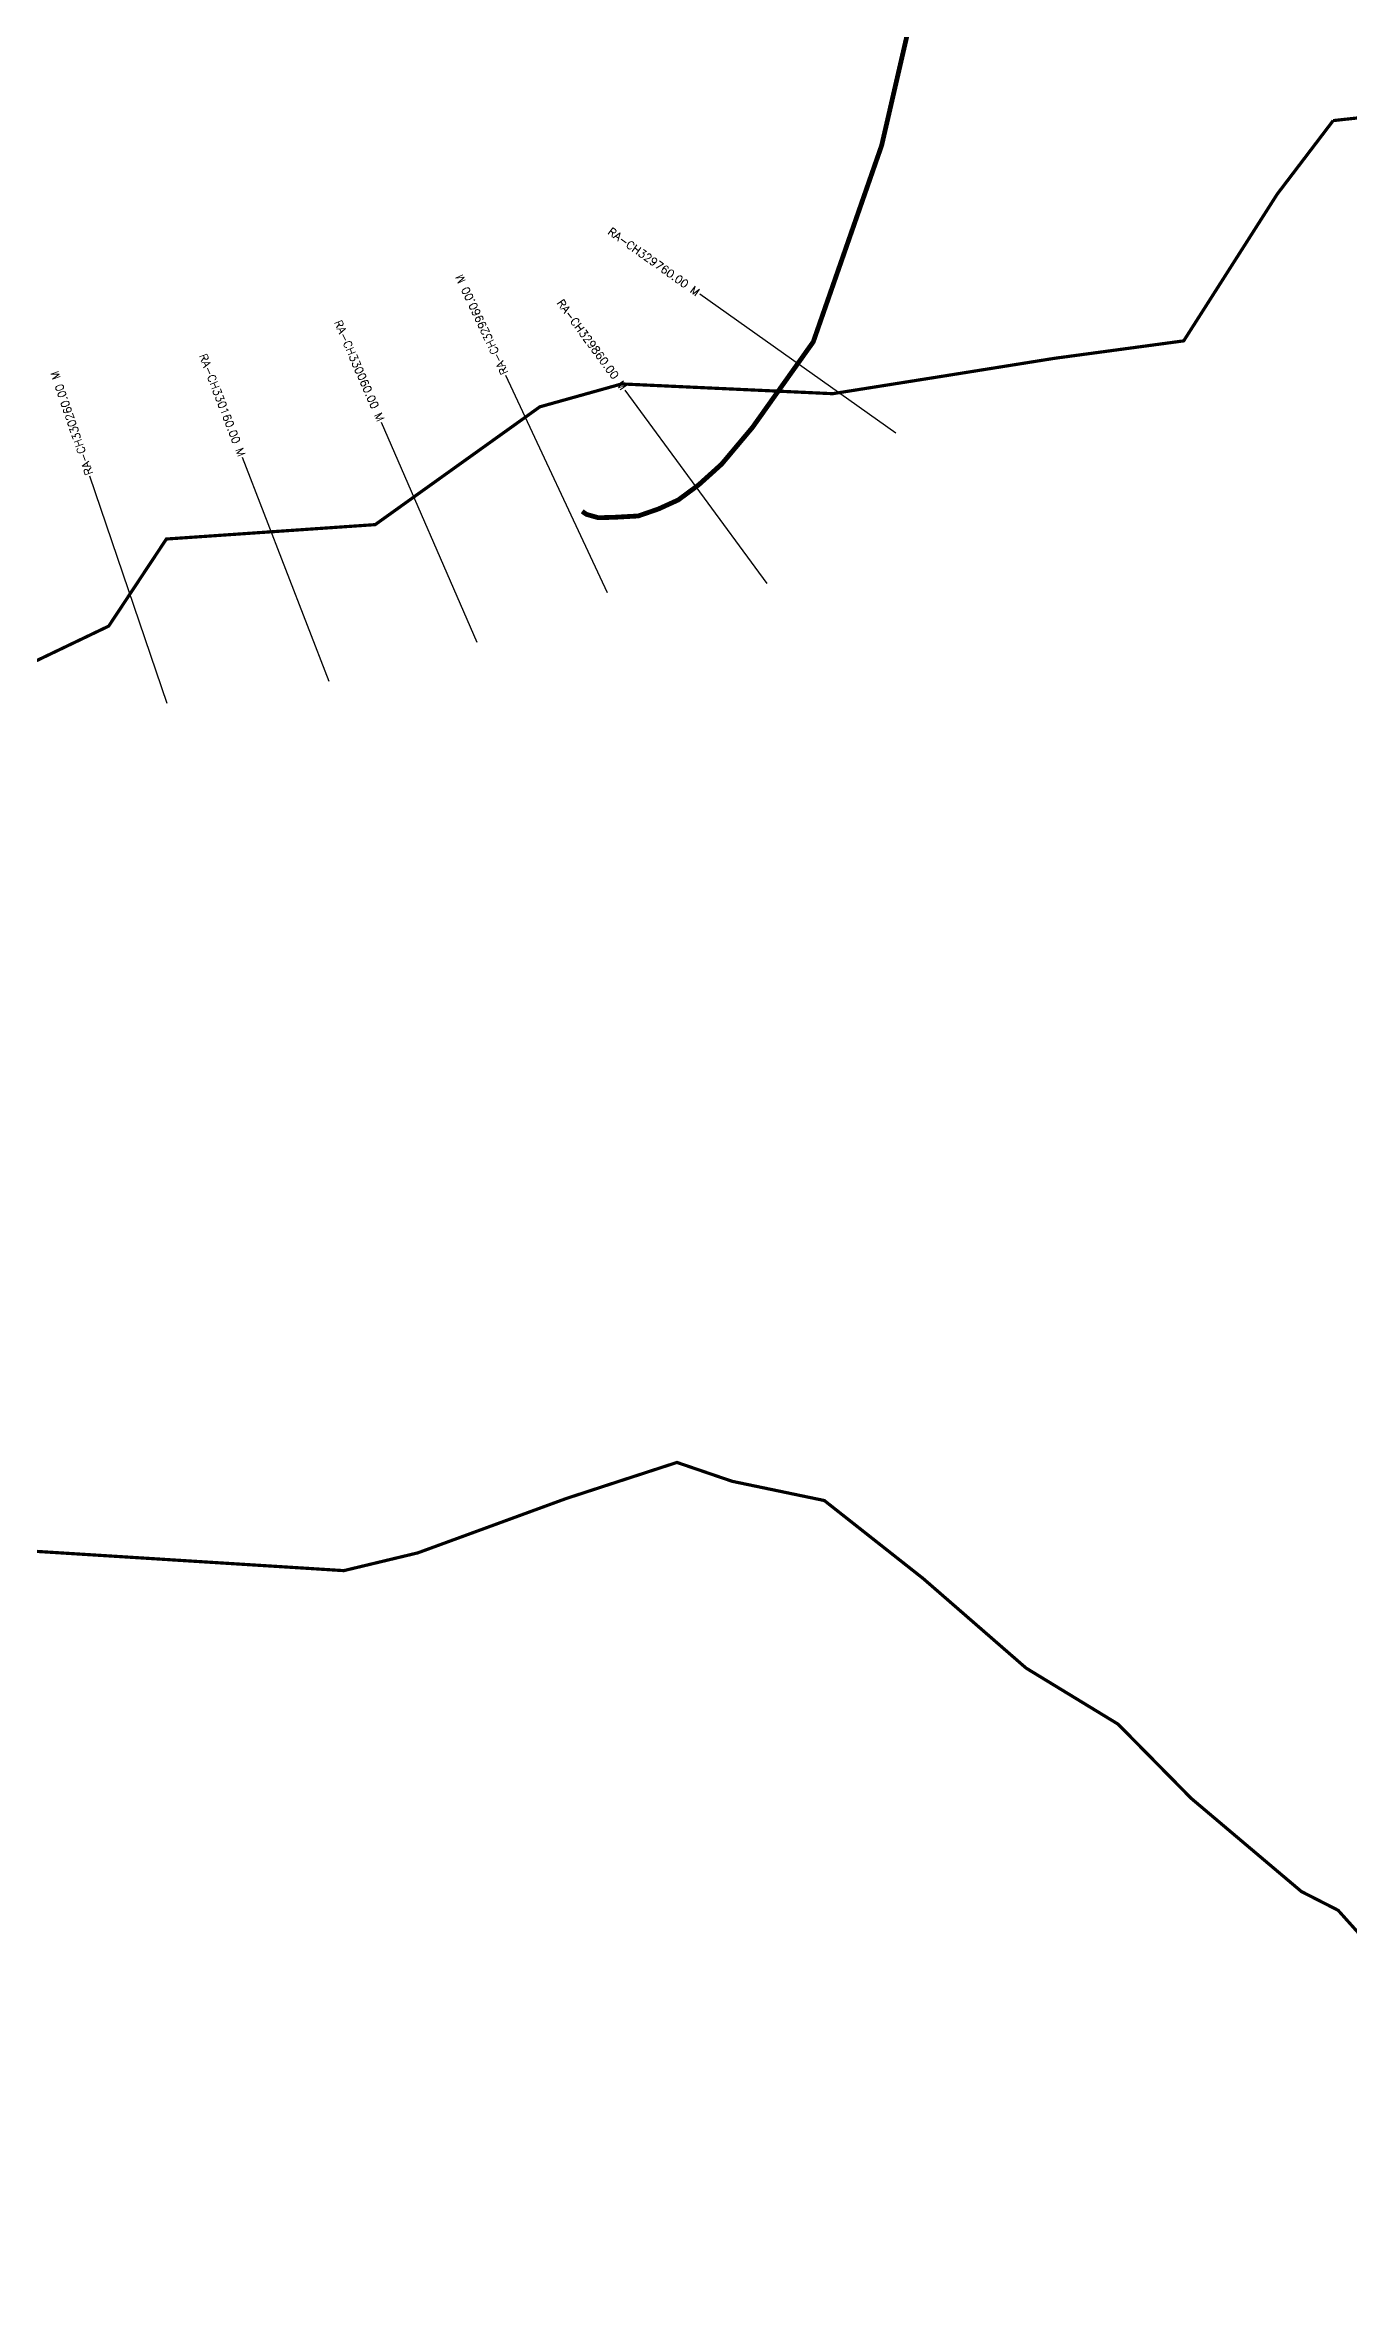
# Model space of a CAD drawing. Header units: metres. Extents: x 288417 to 291918, y 1992721 to 1995593.
# Drawn here: x 289379 to 290192, y 1992921 to 1994330 of the extents above; entities that cross this region are included whole.
import ezdxf
from ezdxf.enums import TextEntityAlignment as Align

# ---------------------------------------------------------------- set-up
doc = ezdxf.new("R2010")
doc.units = ezdxf.units.M
doc.header["$MEASUREMENT"] = 0
for name, color, linetype in [('CS', 134, 'Continuous'), ('CSMark', 6, 'Continuous'), ('NATURALLY PROTECTED', 3, 'Continuous')]:
    doc.layers.add(name, color=color, linetype=linetype)
doc.styles.get("Standard").update_dxf_attribs({"font": 'simplex.shx'})

msp = doc.modelspace()

# ---------------------------------------------------------------- linework, layer by layer
at = {"color": 6, "const_width": 2, "flags": 128}
for points in [[(290182.7, 1994283.3), (290358.1, 1994302.7)], [(289345.6, 1993932.7), (289418.2, 1993967.5), (289454.2, 1994021.9), (289584.6, 1994030.9), (289687.4, 1994104.5), (289738.5, 1994118.8), (289870.2, 1994112.7), (289939.4, 1994123.7), (290008.7, 1994134.8), (290089.4, 1994145.7), (290147.8, 1994237.4), (290182.7, 1994283.3)], [(290404.1, 1992921.6), (290185.8, 1993165.2), (290162.9, 1993176.9), (290094.1, 1993235.1), (290048.4, 1993281.5), (289991, 1993316.5), (289926.8, 1993372.4), (289865, 1993421.2), (289807.5, 1993433.2), (289773, 1993445), (289738.3, 1993433.7), (289703.7, 1993422.4), (289611.2, 1993388.5), (289565, 1993377.4), (289357.6, 1993390.4)]]:
    msp.add_lwpolyline(points, dxfattribs=at)
at = {"layer": 'CS'}
for p, q in [((289909.6, 1994088.1), (289787.2, 1994174.8)), ((289729.6, 1993988.3), (289666.1, 1994124.1)), ((289829.4, 1993994.1), (289740.7, 1994115)), ((289648.2, 1993957.2), (289588.5, 1994094.8)), ((289454.8, 1993919.2), (289406.4, 1994061.2)), ((289555.8, 1993932.9), (289501.8, 1994072.9))]:
    msp.add_line(p, q, dxfattribs=at)
at = {"layer": 'NATURALLY PROTECTED', "const_width": 3, "flags": 128}
msp.add_lwpolyline([(289932.8, 1994406.6), (289900.8, 1994267.8), (289858.1, 1994145.1), (289820.2, 1994091.7), (289800.9, 1994068.7), (289786.5, 1994055.7), (289773.8, 1994046.3), (289761.5, 1994040.7), (289748.8, 1994036.3), (289734.3, 1994035.5), (289723.9, 1994035.2), (289716.5, 1994037.3), (289713.8, 1994039.2)], dxfattribs=at)

# ---------------------------------------------------------------- texts
at = {"layer": 'CSMark'}
for s, rotation, p in [('RA-CH329760.00 M', 324.674, (289786.4, 1994175.4)), ('RA-CH329860.00 M', 306.2688, (289740.1, 1994115.8)), ('RA-CH330060.00 M', 293.4405, (289588.2, 1994095.8)), ('RA-CH330160.00 M', 291.094, (289501.4, 1994073.8))]:
    msp.add_text(s, height=5, rotation=rotation, dxfattribs=at).set_placement(p, align=Align.MIDDLE_RIGHT)
for s, rotation, p in [('RA-CH329960.00 M', 115.0828, (289665.6, 1994125)), ('RA-CH330260.00 M', 108.8112, (289406.1, 1994062.1))]:
    msp.add_text(s, height=5, rotation=rotation, dxfattribs=at).set_placement(p, align=Align.MIDDLE_LEFT)

doc.saveas('drawing.dxf')
